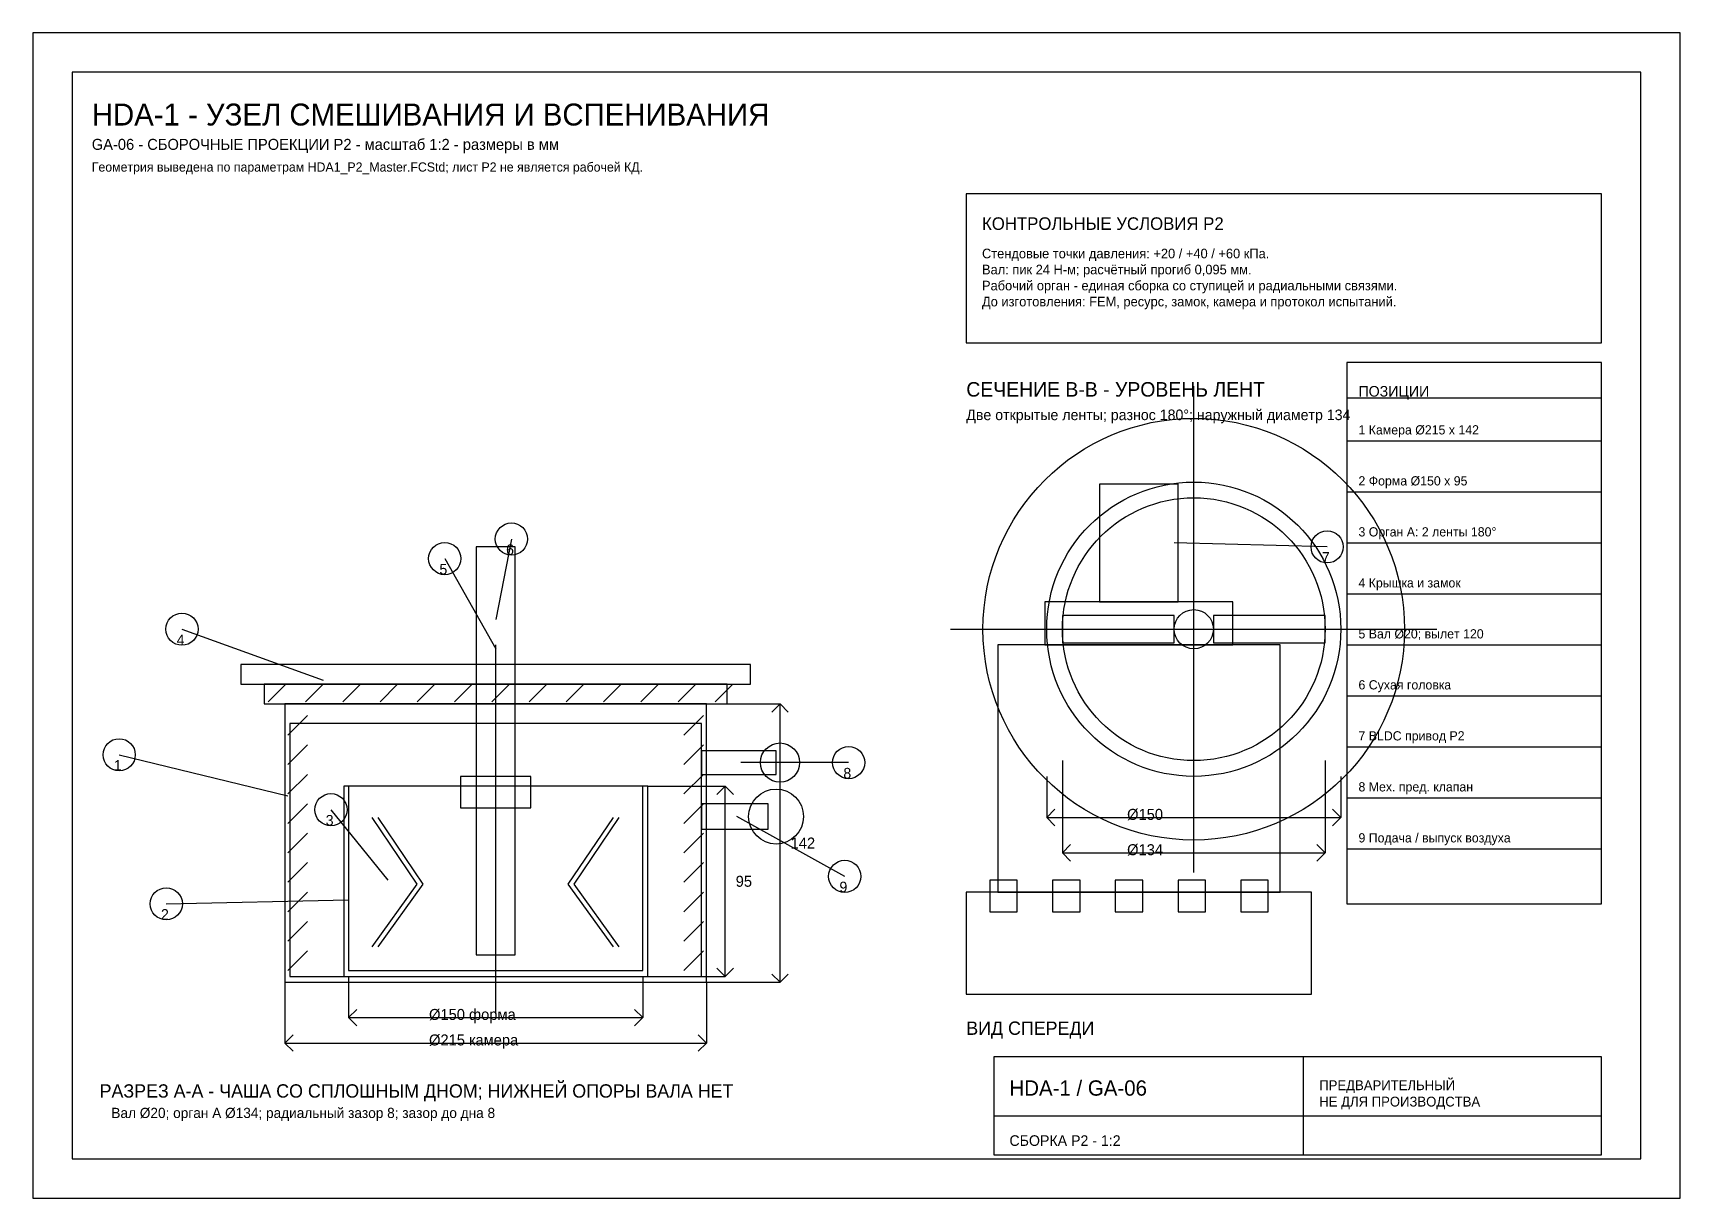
# Model space of a CAD drawing. Header units: millimetres. Extents: x 0 to 420, y 0 to 297.
import ezdxf

# ---------------------------------------------------------------- set-up
doc = ezdxf.new("R2010")
doc.units = ezdxf.units.MM
for name, color, linetype in [('CENTER', 3, 'CONTINUOUS'), ('DIM', 5, 'CONTINUOUS'), ('HATCH', 8, 'CONTINUOUS'), ('OUTLINE', 7, 'CONTINUOUS'), ('TEXT', 7, 'CONTINUOUS'), ('TITLE', 2, 'CONTINUOUS')]:
    doc.layers.add(name, color=color, linetype=linetype)
doc.styles.add('cyrillic_ii', font='cyrillic_ii.lff')

msp = doc.modelspace()

# ---------------------------------------------------------------- linework, layer by layer
at = {"layer": 'CENTER'}
for p, q in [((296, 83), (296, 207)), ((234, 145), (358, 145)), ((118, 47), (118, 141))]:
    msp.add_line(p, q, dxfattribs=at)
at = {"layer": 'DIM'}
for p, q in [((122, 168), (118, 147.5)), ((330, 166), (291, 167)), ((105, 163), (118, 140)), ((38, 145), (74, 132)), ((171.75, 126), (190.5, 126)), ((190.5, 126), (188.4, 123.9)), ((190.5, 55), (190.5, 126)), ((190.5, 126), (192.6, 123.9)), ((22, 113), (65, 102.5)), ((208, 111), (180.5, 111)), ((262.5, 111.5), (262.5, 88)), ((329.5, 111.5), (329.5, 88)), ((156.75, 105), (176.5, 105)), ((176.5, 105), (174.4, 102.9)), ((176.5, 56.5), (176.5, 105)), ((176.5, 105), (178.6, 102.9)), ((258.5, 107.5), (258.5, 97)), ((333.5, 107.5), (333.5, 97)), ((76, 99), (90.5, 81)), ((207, 82), (179.5, 97.25)), ((258.5, 97), (260.6, 99.1)), ((258.5, 97), (333.5, 97)), ((258.5, 97), (260.6, 94.9)), ((333.5, 97), (331.4, 99.1)), ((333.5, 97), (331.4, 94.9)), ((262.5, 88), (264.6, 90.1)), ((329.5, 88), (327.4, 90.1)), ((262.5, 88), (329.5, 88)), ((262.5, 88), (264.6, 85.9)), ((329.5, 88), (327.4, 85.9)), ((34, 75), (80.5, 76)), ((64.25, 55), (64.25, 39.5)), ((80.5, 56.5), (80.5, 46)), ((155.5, 56.5), (155.5, 46)), ((156.75, 56.5), (176.5, 56.5)), ((171.75, 55), (171.75, 39.5)), ((171.75, 55), (190.5, 55)), ((176.5, 56.5), (174.4, 58.6)), ((176.5, 56.5), (178.6, 58.6)), ((190.5, 55), (188.4, 57.1)), ((190.5, 55), (192.6, 57.1)), ((80.5, 46), (82.6, 48.1)), ((155.5, 46), (153.4, 48.1)), ((80.5, 46), (155.5, 46)), ((80.5, 46), (82.6, 43.9)), ((155.5, 46), (153.4, 43.9)), ((64.25, 39.5), (66.35, 41.6)), ((64.25, 39.5), (171.75, 39.5)), ((64.25, 39.5), (66.35, 37.4)), ((171.75, 39.5), (169.65, 41.6)), ((171.75, 39.5), (169.65, 37.4))]:
    msp.add_line(p, q, dxfattribs=at)
at = {"layer": 'HATCH'}
for p, q in [((60, 126.5), (64.5, 131)), ((69.5, 126.5), (74, 131)), ((79, 126.5), (83.5, 131)), ((88.5, 126.5), (93, 131)), ((98, 126.5), (102.5, 131)), ((107.5, 126.5), (112, 131)), ((117, 126.5), (121.5, 131)), ((126.5, 126.5), (131, 131)), ((136, 126.5), (140.5, 131)), ((145.5, 126.5), (150, 131)), ((155, 126.5), (159.5, 131)), ((164.5, 126.5), (169, 131)), ((174, 126.5), (178.5, 131)), ((65, 118), (70, 123)), ((166, 118), (171, 123)), ((65, 110.5), (70, 115.5)), ((166, 110.5), (171, 115.5)), ((65, 103), (70, 108)), ((166, 103), (171, 108)), ((65, 95.5), (70, 100.5)), ((166, 95.5), (171, 100.5)), ((65, 88), (70, 93)), ((166, 88), (171, 93)), ((65, 80.5), (70, 85.5)), ((166, 80.5), (171, 85.5)), ((65, 73), (70, 78)), ((166, 73), (171, 78)), ((65, 65.5), (70, 70.5)), ((166, 65.5), (171, 70.5)), ((65, 58), (70, 63)), ((166, 58), (171, 63))]:
    msp.add_line(p, q, dxfattribs=at)
at = {"layer": 'OUTLINE'}
for p, q in [((420, 297), (0, 297)), ((0, 297), (0, 0)), ((420, 0), (420, 297)), ((410, 287), (10, 287)), ((10, 287), (10, 10)), ((410, 10), (410, 287)), ((400, 256), (238, 256)), ((238, 256), (238, 218)), ((400, 218), (400, 256)), ((238, 218), (400, 218)), ((400, 213), (335, 213)), ((335, 213), (335, 75)), ((400, 75), (400, 213)), ((335, 193), (400, 193)), ((292, 182), (272, 182)), ((272, 182), (272, 152)), ((292, 152), (292, 182)), ((335, 180), (400, 180)), ((123, 166), (113, 166)), ((113, 166), (113, 62)), ((123, 62), (123, 166)), ((335, 167), (400, 167)), ((306, 152), (258, 152)), ((258, 152), (258, 141)), ((272, 152), (292, 152)), ((306, 141), (306, 152)), ((335, 154), (400, 154)), ((291, 148.5), (262.5, 148.5)), ((262.5, 148.5), (262.5, 141.5)), ((291, 141.5), (291, 148.5)), ((329.5, 148.5), (301, 148.5)), ((301, 148.5), (301, 141.5)), ((329.5, 141.5), (329.5, 148.5)), ((318, 141), (246, 141)), ((246, 141), (246, 78)), ((258, 141), (306, 141)), ((262.5, 141.5), (291, 141.5)), ((301, 141.5), (329.5, 141.5)), ((318, 78), (318, 141)), ((335, 141), (400, 141)), ((183, 136), (53, 136)), ((53, 136), (53, 131)), ((183, 131), (183, 136)), ((53, 131), (183, 131)), ((177, 131), (59, 131)), ((59, 131), (59, 126)), ((177, 126), (177, 131)), ((59, 126), (177, 126)), ((171.75, 126), (64.25, 126)), ((64.25, 126), (64.25, 55)), ((171.75, 55), (171.75, 126)), ((335, 128), (400, 128)), ((170.5, 121), (65.5, 121)), ((65.5, 121), (65.5, 56.5)), ((170.5, 56.5), (170.5, 121)), ((189.5, 114), (170.5, 114)), ((170.5, 114), (170.5, 108)), ((189.5, 108), (189.5, 114)), ((335, 115), (400, 115)), ((156.75, 105), (79.25, 105)), ((79.25, 105), (79.25, 56.5)), ((155.5, 105), (80.5, 105)), ((80.5, 105), (80.5, 58)), ((127, 107.5), (109, 107.5)), ((109, 107.5), (109, 99.5)), ((127, 99.5), (127, 107.5)), ((155.5, 58), (155.5, 105)), ((156.75, 56.5), (156.75, 105)), ((170.5, 108), (189.5, 108)), ((335, 102), (400, 102)), ((98, 80), (86.5, 97)), ((99.5, 80), (88, 97)), ((109, 99.5), (127, 99.5)), ((136.5, 80), (148, 97)), ((138, 80), (149.5, 97)), ((187.5, 100.5), (170.5, 100.5)), ((170.5, 100.5), (170.5, 94)), ((187.5, 94), (187.5, 100.5)), ((170.5, 94), (187.5, 94)), ((335, 89), (400, 89)), ((86.5, 64), (98, 80)), ((88, 64), (99.5, 80)), ((148, 64), (136.5, 80)), ((149.5, 64), (138, 80)), ((251, 81), (244, 81)), ((244, 81), (244, 73)), ((251, 73), (251, 81)), ((267, 81), (260, 81)), ((260, 81), (260, 73)), ((267, 73), (267, 81)), ((283, 81), (276, 81)), ((276, 81), (276, 73)), ((283, 73), (283, 81)), ((299, 81), (292, 81)), ((292, 81), (292, 73)), ((299, 73), (299, 81)), ((315, 81), (308, 81)), ((308, 81), (308, 73)), ((315, 73), (315, 81)), ((326, 78), (238, 78)), ((238, 78), (238, 52)), ((246, 78), (318, 78)), ((326, 52), (326, 78)), ((244, 73), (251, 73)), ((260, 73), (267, 73)), ((276, 73), (283, 73)), ((292, 73), (299, 73)), ((308, 73), (315, 73)), ((335, 75), (400, 75)), ((113, 62), (123, 62)), ((64.25, 55), (171.75, 55)), ((65.5, 56.5), (170.5, 56.5)), ((79.25, 56.5), (156.75, 56.5)), ((80.5, 58), (155.5, 58)), ((238, 52), (326, 52)), ((400, 36), (245, 36)), ((245, 36), (245, 11)), ((324, 11), (324, 36)), ((400, 11), (400, 36)), ((245, 21), (400, 21)), ((10, 10), (410, 10)), ((245, 11), (400, 11)), ((0, 0), (420, 0))]:
    msp.add_line(p, q, dxfattribs=at)
for centre, radius in [((296, 145), 53.75), ((296, 145), 37.5), ((296, 145), 33.5), ((296, 145), 5), ((190.5, 111), 5), ((189.5, 97.25), 7)]:
    msp.add_circle(centre, radius, dxfattribs=at)
at = {"layer": 'TITLE'}
for p, q in [((400, 213), (335, 213)), ((335, 213), (335, 204)), ((400, 204), (400, 213)), ((335, 204), (400, 204))]:
    msp.add_line(p, q, dxfattribs=at)
for centre in [(122, 168), (330, 166), (105, 163), (38, 145), (22, 113), (208, 111), (76, 99), (207, 82), (34, 75)]:
    msp.add_circle(centre, 4.1, dxfattribs=at)

# ---------------------------------------------------------------- texts
at = {"layer": 'DIM', "attachment_point": 1, "style": 'cyrillic_ii'}
for s, insert, char_height, width in [('%%c150', (279, 99.2), 2.8, 34), ('142', (193.2, 91.9), 2.8, 20), ('%%c134', (279, 90.2), 2.8, 34), ('95', (179.2, 82.15), 2.8, 20), ('%%c150 форма', (101, 48.2), 2.8, 34), ('%%c215 камера', (101, 41.7), 2.8, 34), ('Вал %%c20; орган A %%c134; радиальный зазор 8; зазор до дна 8', (20, 23), 2.6, 170)]:
    msp.add_mtext(s, dxfattribs=dict(at, insert=insert, char_height=char_height, width=width))
at = {"layer": 'TEXT', "attachment_point": 1, "style": 'cyrillic_ii'}
for s, insert, char_height, width in [('GA-06 - СБОРОЧНЫЕ ПРОЕКЦИИ P2 - масштаб 1:2 - размеры в мм', (15, 270), 2.8, 290), ('Геометрия выведена по параметрам HDA1_P2_Master.FCStd; лист P2 не является рабочей КД.', (15, 264), 2.35, 290), ('Стендовые точки давления: +20 / +40 / +60 кПа.\\PВал: пик 24 Н-м; расчётный прогиб 0,095 мм.\\PРабочий орган - единая сборка со ступицей и радиальными связями.\\PДо изготовления: FEM, ресурс, замок, камера и протокол испытаний.', (242, 242), 2.45, 152), ('Две открытые ленты; разнос 180°; наружный диаметр 134', (238, 201), 2.7, 145), ('1 Камера %%c215 x 142', (338, 197), 2.35, 58), ('2 Форма %%c150 x 95', (338, 184), 2.35, 58), ('3 Орган A: 2 ленты 180°', (338, 171), 2.35, 58), ('4 Крышка и замок', (338, 158), 2.35, 58), ('5 Вал %%c20; вылет 120', (338, 145), 2.35, 58), ('6 Сухая головка', (338, 132), 2.35, 58), ('7 BLDC привод P2', (338, 119), 2.35, 58), ('8 Мех. пред. клапан', (338, 106), 2.35, 58), ('9 Подача / выпуск воздуха', (338, 93), 2.35, 58), ('РАЗРЕЗ A-A - ЧАША СО СПЛОШНЫМ ДНОМ; НИЖНЕЙ ОПОРЫ ВАЛА НЕТ', (17, 29), 3.4, 170), ('ПРЕДВАРИТЕЛЬНЫЙ\\PНЕ ДЛЯ ПРОИЗВОДСТВА', (328, 30), 2.5, 68), ('СБОРКА P2 - 1:2', (249, 16), 2.7, 70)]:
    msp.add_mtext(s, dxfattribs=dict(at, insert=insert, char_height=char_height, width=width))
at = {"layer": 'TITLE', "attachment_point": 1, "style": 'cyrillic_ii'}
for s, insert, char_height, width in [('HDA-1 - УЗЕЛ СМЕШИВАНИЯ И ВСПЕНИВАНИЯ', (15, 279), 5.6, 290), ('КОНТРОЛЬНЫЕ УСЛОВИЯ P2', (242, 250), 3.2, 150), ('СЕЧЕНИЕ B-B - УРОВЕНЬ ЛЕНТ', (238, 208), 3.7, 140), ('ПОЗИЦИИ', (338, 207), 2.7, 58), ('6', (120.65, 166.65), 2.7, 4), ('7', (328.65, 164.65), 2.7, 4), ('5', (103.65, 161.65), 2.7, 4), ('4', (36.65, 143.65), 2.7, 4), ('1', (20.65, 111.65), 2.7, 4), ('8', (206.65, 109.65), 2.7, 4), ('3', (74.65, 97.65), 2.7, 4), ('9', (205.65, 80.65), 2.7, 4), ('2', (32.65, 73.65), 2.7, 4), ('ВИД СПЕРЕДИ', (238, 45), 3.4, 110), ('HDA-1 / GA-06', (249, 30), 3.9, 70)]:
    msp.add_mtext(s, dxfattribs=dict(at, insert=insert, char_height=char_height, width=width))

doc.saveas('drawing.dxf')
